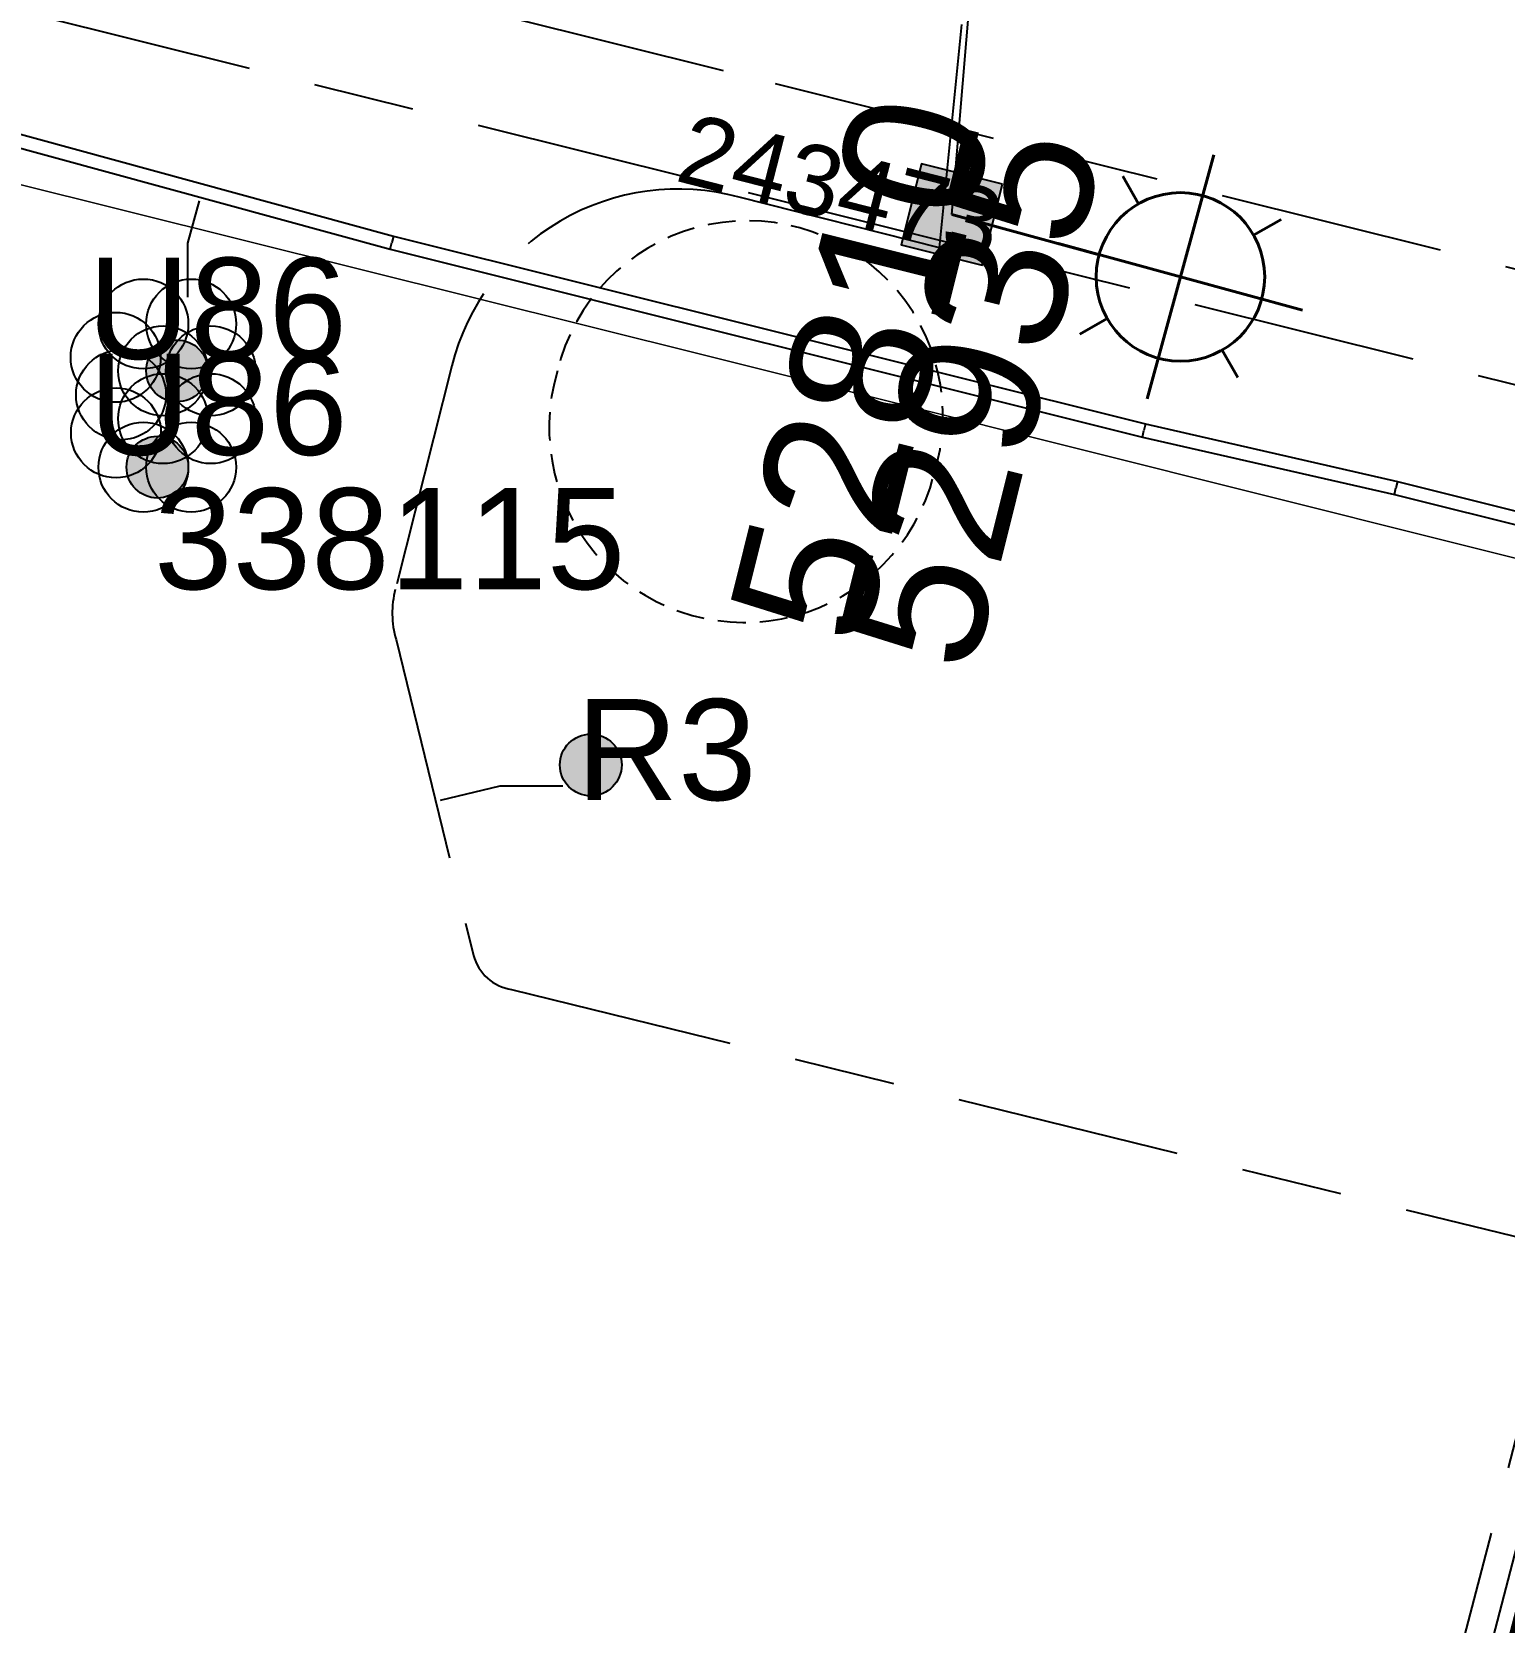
# Model space of a CAD drawing. Header units: metres. Extents: x 313711 to 315840, y 6256069 to 6257554.
# Drawn here: x 315172.16 to 315198.37, y 6256519.27 to 6256547.59 of the extents above; entities that cross this region are included whole.
import ezdxf
from ezdxf.enums import TextEntityAlignment as Align

# ---------------------------------------------------------------- set-up
doc = ezdxf.new("R2010")
doc.units = ezdxf.units.M
doc.linetypes.add('Cable Exist UG', pattern=[8.2, 4, -1.2, 1.8, -1.2])
doc.linetypes.add('DASHED', pattern=[0.75, 0.5, -0.25])
doc.layers.get('0').update_dxf_attribs({"color": 6})
for name, color, linetype in [('_User DUCT CONFIGS', 7, 'Continuous'), ('Duct_SP_EXT', 7, 'Continuous'), ('Equip_SP_SL_EXT', 7, 'Continuous'), ('Mains_HV_EXT', 7, 'Continuous'), ('Mains_LV_EXT', 7, 'Continuous'), ('Mains_SL_EXT', 7, 'Continuous'), ('SupportsUG_SP_LV_SL_EXT', 7, 'Continuous'), ('Trench_SP_EXT', 7, 'Continuous'), ('UG_Details_SP_MISC', 7, 'Continuous')]:
    doc.layers.add(name, color=color, linetype=linetype)
doc.layers.add('Cadastre Land Parcels_SP_EXT', color=9, linetype='Continuous', lineweight=5)
doc.layers.add('Cadastre Roads_SP_EXT', color=9, linetype='Continuous', lineweight=5)
doc.layers.add('UNKNOWN_FEATURES', color=1, linetype='DASHED', plot=False)
doc.styles.add('COLUMN_LABEL', font='arial.ttf')
doc.styles.add('iecARIAL', font='arial.ttf', dxfattribs={"height": 2})
doc.styles.add('POLE_LABEL', font='arial.ttf')
doc.styles.get("Standard").update_dxf_attribs({"font": 'arial.ttf'})
doc.linetypes.add('Cable P UG', pattern='A,6,-0.5,["P",Standard,S=1.7,R=0,X=0.5,Y=-1],-2.9', length=9.4)

# ---------------------------------------------------------------- blocks, each defined once
blk = doc.blocks.new('COLUMN_EXT')
blk.add_hatch(color=256).paths.add_polyline_path([(-1.485, 1.485), (-1.485, -1.485), (1.485, -1.485), (1.485, 1.485)])
blk.add_lwpolyline([(-1.485, -1.485), (1.485, -1.485), (1.485, 1.485), (-1.485, 1.485)], close=True)
for tag, height, style, flags, p in [('ASSET_NUM', 2.5, 'COLUMN_LABEL', 8, (2, 2)), ('STRUCTURE_PLANT_NUMBER', 0.2, 'POLE_LABEL', 9, (1.813, 0.031)), ('STREET_CODE', 0.2, 'COLUMN_LABEL', 9, (1.813, -0.2))]:
    blk.add_attdef(tag, text='', height=height, dxfattribs=dict(style=style, flags=flags)).set_placement(p, align=Align.MIDDLE_LEFT)
at = {"flags": 9}
for tag, p in [('OWNED_BY', (1.813, -0.6)), ('COLUMN_TYPE', (1.813, -0.4)), ('STATE', (1.813, -0.8)), ('USAGE', (1.813, -1)), ('LEGEND', (1.813, -1.2)), ('STREETNAME', (1.813, -1.6)), ('SUBURB', (1.813, -1.8)), ('LOCATION', (1.813, -1.4)), ('NOTES', (1.813, -2))]:
    blk.add_attdef(tag, text='', height=0.2, dxfattribs=at).set_placement(p, align=Align.MIDDLE_LEFT)
at = {"flags": 1}
blk.add_attdef('Z', (1.813, -2.351), '', height=0.2, dxfattribs=at)
blk = doc.blocks.new('DUCT_EXT')
blk.add_circle((0, 0.8), 0.8)
at = {"flags": 1}
blk.add_attdef('Z', (0, 0), '', height=0.2, dxfattribs=at)
at = {"flags": 9}
for tag, p in [('DUCT_CODE', (0, 0)), ('XSECT_TYPE', (0, -0.2)), ('STATE', (0, -0.6)), ('FB_REFERENCE', (0, -0.4)), ('NOTES', (0, -0.8))]:
    blk.add_attdef(tag, text='', height=0.2, dxfattribs=at).set_placement(p, align=Align.MIDDLE_LEFT)
blk = doc.blocks.new('SL_LANTERN_EXT')
at = {"lineweight": 40}
for p, q in [((0, 1.968), (0, 6.468)), ((-1.459, 5.676), (-1.061, 5.278)), ((1.458, 5.676), (1.06, 5.278)), ((-2.25, 4.218), (2.25, 4.218)), ((-1.459, 2.759), (-1.061, 3.157)), ((1.458, 2.759), (1.06, 3.157)), ((0, 0), (0, 2.721))]:
    blk.add_line(p, q, dxfattribs=at)
blk.add_circle((0, 4.218), 1.5, dxfattribs=at)
at = {"style": 'iecARIAL', "flags": 8}
blk.add_attdef('ASSET_NUM', (1.5, 1.5), '', height=2.5, dxfattribs=at)
for tag, p, height, flags in [('CONSTRUCTED_VOLTAGE', (0.981, -0.653), 0.2, 9), ('CONTROL_TYPE', (0.981, -0.853), 0.2, 9), ('LNUMBER', (2.181, -3.253), 2.5, 8), ('LANTERN_PURPOSE', (0.981, -1.053), 0.2, 9), ('LANTERN_TYPE', (0.981, -1.253), 0.2, 9), ('NO_PHASES', (0.981, -1.453), 0.2, 9), ('OPERATING_VOLTAGE', (0.981, -1.653), 0.2, 9), ('ORIENTATION', (0.981, -1.853), 0.2, 9), ('OWNED_BY', (0.981, -2.053), 0.2, 9), ('STATE', (0.981, -2.253), 0.2, 9), ('USAGE', (0.981, -2.453), 0.2, 9), ('CEXIST', (0.981, -2.653), 0.2, 9), ('CNEW', (0.981, -2.853), 0.2, 9), ('CNUMBER', (0.981, -3.053), 0.2, 9), ('CREMOVE', (0.981, -3.253), 0.2, 9), ('CREPLACE', (0.981, -3.453), 0.2, 9), ('LKINGHEIGHT', (0.981, -3.653), 0.2, 9), ('LBRACKET', (0.981, -3.853), 0.2, 9), ('LBRACKETVOCAB', (0.981, -4.053), 0.2, 9), ('LCATEGORY', (0.981, -4.253), 0.2, 9), ('LCHARGE1', (0.981, -4.453), 0.2, 9), ('LCHARGE1PERCENT', (0.981, -4.653), 0.2, 9), ('LCHARGE2', (0.981, -4.853), 0.2, 9), ('LCHARGE2PERCENT', (0.981, -5.053), 0.2, 9), ('LCHARGE3', (0.981, -5.253), 0.2, 9), ('LCHARGE3PERCENT', (0.981, -5.453), 0.2, 9), ('LEXIST', (0.981, -5.653), 0.2, 9), ('LLAMP', (0.981, -5.853), 0.2, 9), ('LLAMPVOCAB', (0.981, -6.053), 0.2, 9), ('LMAST', (0.981, -6.253), 0.2, 9), ('LMASTVOCAB', (0.981, -6.453), 0.2, 9), ('LNEW', (0.981, -6.653), 0.2, 9), ('LANTNUMBER', (0.981, -6.853), 0.2, 9), ('LOUTREACH', (0.981, -7.253), 0.2, 9), ('LOUTREACHVOCAB', (0.981, -7.453), 0.2, 9), ('LRATECODE', (0.981, -7.653), 0.2, 9), ('LREMOVE', (0.981, -7.853), 0.2, 9), ('LREPLACE', (0.981, -8.053), 0.2, 9), ('LTYPE', (0.981, -8.253), 0.2, 9), ('LTYPEVOCAB', (0.981, -8.453), 0.2, 9), ('LEGEND', (0.981, -8.653), 0.2, 9), ('LOCATION', (0.981, -8.853), 0.2, 9), ('STREETNAME', (0.981, -9.253), 0.2, 9), ('NOTES', (0.981, -9.053), 0.2, 9), ('SUBURB', (0.981, -9.453), 0.2, 1)]:
    blk.add_attdef(tag, p, '', height=height, dxfattribs=dict(flags=flags))
blk = doc.blocks.new('CABLE_LARGE_EXT')
h = blk.add_hatch(color=256)
edge = h.paths.add_edge_path()
edge.add_arc((0, 0.55), 0.55, 0, 360)
blk.add_circle((0, 0.55), 0.55)
at = {"flags": 1}
blk.add_attdef('Z', (0, 0), '', height=0.2, dxfattribs=at)
at = {"flags": 9}
for tag, p in [('COND_CODE', (0, 0)), ('FB_REFERENCE', (0, -0.2)), ('XSECT_SIZE', (0, -0.6)), ('STATE', (0, -0.4)), ('NOTES', (0, -0.8))]:
    blk.add_attdef(tag, text='', height=0.2, dxfattribs=at).set_placement(p, align=Align.MIDDLE_LEFT)

msp = doc.modelspace()

# ---------------------------------------------------------------- linework, layer by layer
at = {"layer": '_User DUCT CONFIGS'}
for points in [[(315174.939, 6256542.865), (315174.939, 6256543.826), (315175.143, 6256544.579)], [(315181.612, 6256534.156), (315180.491, 6256534.156), (315179.428, 6256533.903)]]:
    msp.add_lwpolyline(points, dxfattribs=at)
at = {"layer": 'Cadastre Land Parcels_SP_EXT', "linetype": 'Continuous'}
msp.add_lwpolyline([(315200.68, 6256463.133), (315196.583, 6256482.691), (315196.171, 6256485.723), (315196.091, 6256488.783), (315196.251, 6256491.84), (315196.65, 6256494.874), (315197.328, 6256497.859), (315199.169, 6256504.943), (315207.255, 6256536.036), (315184.182, 6256541.818), (315163.464, 6256546.982)], dxfattribs=at)
at = {"layer": 'Cadastre Roads_SP_EXT', "linetype": 'Continuous'}
msp.add_lwpolyline([(315222.929, 6256550.959), (315217.956, 6256552.201), (315213.304, 6256553.364), (315208.599, 6256554.541), (315203.954, 6256555.703), (315201.753, 6256556.245), (315198.527, 6256557.041), (315176.203, 6256562.542), (315170.346, 6256555.388), (315169.366, 6256554.193), (315163.464, 6256546.982), (315184.182, 6256541.818), (315207.255, 6256536.036), (315216.042, 6256533.835), (315222.929, 6256550.959)], close=True, dxfattribs=at)
at = {"layer": 'Duct_SP_EXT'}
for p, q in [((315160.842, 6256548.793), (315178.599, 6256543.952)), ((315160.781, 6256548.561), (315178.538, 6256543.72)), ((315178.599, 6256543.952), (315178.568, 6256543.836)), ((315178.599, 6256543.952), (315191.984, 6256540.605)), ((315178.538, 6256543.72), (315178.568, 6256543.836)), ((315178.538, 6256543.72), (315191.928, 6256540.372)), ((315191.984, 6256540.605), (315191.956, 6256540.488)), ((315191.984, 6256540.605), (315196.47, 6256539.584)), ((315191.928, 6256540.372), (315191.956, 6256540.488)), ((315191.928, 6256540.372), (315196.414, 6256539.35)), ((315196.414, 6256539.35), (315196.442, 6256539.467)), ((315196.47, 6256539.584), (315196.442, 6256539.467)), ((315196.47, 6256539.584), (315200.435, 6256538.59)), ((315196.414, 6256539.35), (315200.381, 6256538.356))]:
    msp.add_line(p, q, dxfattribs=at)
at = {"layer": 'Mains_HV_EXT', "linetype": 'Cable Exist UG'}
for points in [[(315128.98, 6256560.668), (315136.418, 6256558.808), (315148.143, 6256555.948), (315151.784, 6256555.048), (315164.673, 6256551.834), (315185.394, 6256546.669), (315206.066, 6256541.488)], [(315128.494, 6256558.728), (315135.948, 6256556.864), (315147.675, 6256554.004), (315147.675, 6256554.004), (315151.302, 6256553.107), (315164.189, 6256549.893), (315184.909, 6256544.729), (315205.529, 6256539.561)], [(315195.071, 6256509.05), (315201.124, 6256532.328), (315201.124, 6256532.328), (315204.351, 6256536.817), (315204.592, 6256537.734), (315207.498, 6256537.006), (315207.498, 6256537.006), (315216.285, 6256534.805), (315226.637, 6256532.214), (315231.008, 6256531.118), (315235.236, 6256530.057), (315238.752, 6256529.177), (315242.958, 6256528.122), (315247.4, 6256527.008), (315256.169, 6256524.81)]]:
    msp.add_lwpolyline(points, dxfattribs=at)
at = {"layer": 'Mains_HV_EXT', "linetype": 'Cable P UG'}
msp.add_lwpolyline([(315189.156, 6256441.621), (315186.465, 6256445.044), (315179.6, 6256477.795), (315192.447, 6256480.488), (315192.447, 6256480.488), (315192.145, 6256481.926), (315191.679, 6256485.361), (315191.588, 6256488.842), (315191.766, 6256492.252), (315192.216, 6256495.667), (315192.955, 6256498.923), (315194.814, 6256506.076), (315195.254, 6256507.769), (315195.254, 6256507.769), (315204.022, 6256541.485), (315208.348, 6256540.401), (315217.135, 6256538.2), (315227.488, 6256535.609), (315231.859, 6256534.513), (315236.087, 6256533.452), (315239.603, 6256532.572), (315243.809, 6256531.517), (315248.251, 6256530.403), (315257.019, 6256528.205)], dxfattribs=at)
at = {"layer": 'Mains_SL_EXT', "linetype": 'Cable Exist UG'}
msp.add_lwpolyline([(315188.536, 6256544.335), (315189.482, 6256555.665)], dxfattribs=at)
at = {"layer": 'Trench_SP_EXT', "linetype": 'Cable Exist UG'}
msp.add_lwpolyline([(315188.318, 6256543.739), (315189.529, 6256555.956)], dxfattribs=at)
msp.add_lwpolyline([(315188.318, 6256543.739), (315184.752, 6256544.642), (315184.752, 6256544.642, 0.42093), (315179.636, 6256541.638), (315179.636, 6256541.638), (315178.629, 6256537.661), (315178.629, 6256537.661, 0.136755), (315178.643, 6256536.767), (315178.643, 6256536.767), (315180.02, 6256531.144), (315180.02, 6256531.144, 0.29935), (315180.698, 6256530.539), (315180.698, 6256530.539), (315200.165, 6256525.743), (315200.165, 6256525.743, -0.412505), (315200.789, 6256524.681), (315200.789, 6256524.681), (315195.824, 6256505.587), (315192.887, 6256483.079), (315198.074, 6256457.854)], format="xyb", dxfattribs=at)
at = {"layer": 'UG_Details_SP_MISC', "linetype": 'Cable Exist UG', "flags": 128}
msp.add_lwpolyline([(315188.536, 6256544.335), (315189.161, 6256551.826)], dxfattribs=at)
at = {"layer": 'UNKNOWN_FEATURES'}
msp.add_lwpolyline([(315181.515, 6256541.549, 1.021706), (315188.213, 6256539.689), (315188.213, 6256539.689, 1.038434), (315181.515, 6256541.549)], format="xyb", dxfattribs=at)

# ---------------------------------------------------------------- block references
at = {"layer": '_User DUCT CONFIGS'}
for name, p, rotation in [('DUCT_EXT', (315174.945, 6256542.386), 90.0000000000002), ('DUCT_EXT', (315175.795, 6256542.386), 90.0000000000002), ('DUCT_EXT', (315174.452, 6256541.792), 90.0000000000002), ('DUCT_EXT', (315175.295, 6256541.55), 90.0000000000002), ('DUCT_EXT', (315176.145, 6256541.55), 90.0000000000002), ('CABLE_LARGE_EXT', (315175.295, 6256541.55), 89.94501370041212), ('DUCT_EXT', (315174.547, 6256541.125), 90.0000000000002), ('DUCT_EXT', (315175.295, 6256540.7), 90.0000000000002), ('DUCT_EXT', (315176.145, 6256540.7), 90.0000000000002), ('DUCT_EXT', (315174.458, 6256540.447), 90.0000000000002), ('DUCT_EXT', (315174.945, 6256539.836), 90.0000000000002), ('DUCT_EXT', (315175.795, 6256539.836), 90.0000000000002), ('CABLE_LARGE_EXT', (315174.945, 6256539.836), 89.94501370041212)]:
    msp.add_blockref(name, p, dxfattribs=dict(at, rotation=rotation))
msp.add_blockref('CABLE_LARGE_EXT', (315182.109, 6256533.984), dxfattribs=at)
at = {"layer": 'Equip_SP_SL_EXT'}
ref = msp.add_blockref('SL_LANTERN_EXT', (315188.536, 6256544.335), dxfattribs=dict(at, rotation=254.730246155))
ref.add_attrib('ASSET_NUM', '52810', dxfattribs={"layer": '0', "height": 2.5, "rotation": 76.0039, "style": 'iecARIAL'}).set_placement((315190.036, 6256545.835), align=Align.BOTTOM_RIGHT)
ref = msp.add_blockref('SL_LANTERN_EXT', (315188.536, 6256544.335), dxfattribs=dict(at, rotation=254.730246155))
ref.add_attrib('ASSET_NUM', '52935', dxfattribs={"layer": '0', "height": 2.5, "rotation": 76.0039, "style": 'iecARIAL'}).set_placement((315190.036, 6256545.835), align=Align.MIDDLE_RIGHT)
at = {"layer": 'SupportsUG_SP_LV_SL_EXT'}
ref = msp.add_blockref('COLUMN_EXT', (315188.536, 6256544.335), dxfattribs=dict(at, xscale=0.5, yscale=0.5, zscale=0.5, rotation=165.9771985800418))
ref.add_attrib('ASSET_NUM', '243473', dxfattribs={"layer": '0', "height": 1.25, "rotation": 345.6354, "style": 'COLUMN_LABEL'}).set_placement((315189.536, 6256544.71), align=Align.TOP_RIGHT)

# ---------------------------------------------------------------- texts
at = {"layer": '_User DUCT CONFIGS'}
for s, p in [('U86', (315173.158, 6256541.764)), ('U86', (315173.17, 6256540.055)), ('338115', (315174.334, 6256537.663)), ('R3', (315181.848, 6256533.908))]:
    msp.add_text(s, height=1.8, dxfattribs=at).set_placement(p)
at = {"layer": 'Mains_LV_EXT'}
msp.add_text('T53', height=1.8, rotation=75.4234, dxfattribs=at).set_placement((315199.972, 6256517.739))

doc.saveas('drawing.dxf')
